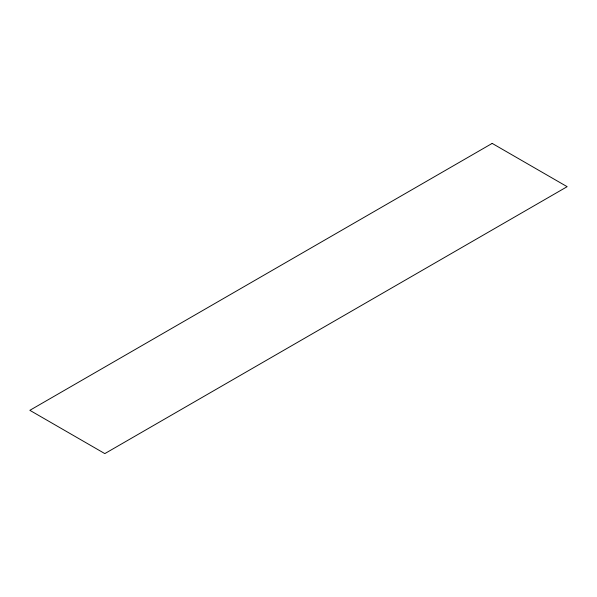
<?xml version="1.0" encoding="UTF-8"?>
<svg xmlns="http://www.w3.org/2000/svg" width="597" height="597" viewBox="0 0 597 597"><rect width="100%" height="100%" fill="white"/><g stroke="black" fill="none" stroke-linecap="round" stroke-linejoin="round"><path stroke-width="0.9" d="M492.174 143.399L29.85 410.318L104.826 453.601L567.15 186.682L492.174 143.399"/></g></svg>
